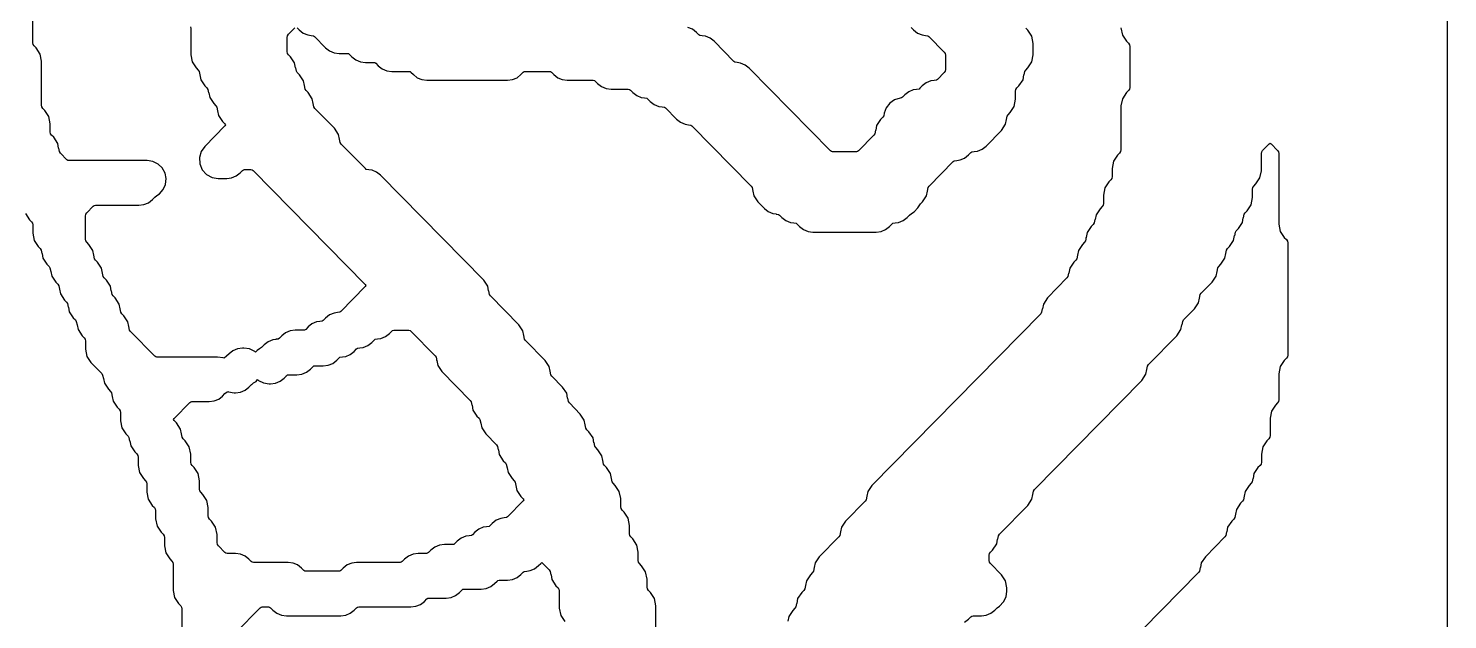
# Model space of a CAD drawing. Header units: millimetres. Extents: x 10 to 410, y 18 to 283.
# Drawn here: x 173.71 to 211.27, y 229.12 to 244.77 of the extents above; entities that cross this region are included whole.
import ezdxf

# ---------------------------------------------------------------- set-up
doc = ezdxf.new("R2010")
doc.units = ezdxf.units.MM
doc.layers.add('CUT', color=1, linetype='Continuous')

msp = doc.modelspace()

# ---------------------------------------------------------------- linework, layer by layer
at = {"layer": 'CUT'}
for points in [[(190.134, 157), (198.134, 157), (198.134, 160), (211.2679, 160), (211.2679, 280), (198.134, 280), (198.134, 283), (190.134, 283), (190.134, 280), (169.134, 280), (169.134, 283), (161.134, 283), (161.134, 280), (148, 280), (148, 160), (161.134, 160), (161.134, 157), (169.134, 157), (169.134, 160), (190.134, 160)], [(182.2312, 236.136), (182.3353, 236.217), (182.3974, 236.2802), (182.4223, 236.2996), (182.4866, 236.3082), (182.4864, 236.3096), (182.574, 236.3212), (182.6957, 236.3722), (182.7998, 236.4533), (182.8618, 236.5165), (182.8868, 236.5359), (182.951, 236.5445), (182.9508, 236.5458), (183.0384, 236.5575), (183.1601, 236.6085), (183.2642, 236.6896), (183.3262, 236.7527), (183.3512, 236.7722), (183.3826, 236.7764), (183.7808, 236.7764), (183.8122, 236.7722), (183.8371, 236.7527), (184.4764, 236.1022), (184.5017, 236.0639), (184.52, 235.971), (184.5232, 235.9717), (184.5478, 235.8465), (184.6539, 235.6853), (185.4053, 234.9208), (185.4306, 234.8824), (185.4488, 234.7896), (185.452, 234.7902), (185.4767, 234.665), (185.5828, 234.5039), (185.6375, 234.4482), (185.6628, 234.4099), (185.681, 234.317), (185.6843, 234.3177), (185.7089, 234.1924), (185.815, 234.0313), (186.102, 233.7394), (186.1272, 233.701), (186.1455, 233.6082), (186.1487, 233.6088), (186.1733, 233.4836), (186.2795, 233.3225), (186.3342, 233.2668), (186.3594, 233.2284), (186.3777, 233.1356), (186.3809, 233.1362), (186.4055, 233.011), (186.5117, 232.8499), (186.5664, 232.7942), (186.5917, 232.7559), (186.6099, 232.663), (186.6131, 232.6636), (186.6378, 232.5384), (186.7439, 232.3773), (186.8055, 232.3147), (186.8253, 232.2869), (186.8055, 232.2592), (186.3915, 231.838), (186.3666, 231.8185), (186.3023, 231.81), (186.3025, 231.8086), (186.2149, 231.7969), (186.0932, 231.7459), (185.9891, 231.6648), (185.9271, 231.6017), (185.9021, 231.5822), (185.8379, 231.5737), (185.8381, 231.5723), (185.7505, 231.5606), (185.6288, 231.5096), (185.5247, 231.4285), (185.4627, 231.3654), (185.4377, 231.346), (185.3735, 231.3374), (185.3736, 231.336), (185.2861, 231.3244), (185.1644, 231.2733), (185.0603, 231.1922), (184.9982, 231.1291), (184.9732, 231.1097), (184.9419, 231.1055), (184.7202, 231.1055), (184.5894, 231.0881), (184.4677, 231.037), (184.3636, 230.956), (184.3016, 230.8928), (184.2766, 230.8734), (184.2452, 230.8692), (184.0236, 230.8692), (183.8928, 230.8518), (183.7711, 230.8008), (183.6669, 230.7197), (183.6049, 230.6565), (183.5799, 230.6371), (183.5486, 230.6329), (182.398, 230.6329), (182.2672, 230.6155), (182.1455, 230.5645), (182.0414, 230.4834), (181.9794, 230.4203), (181.9544, 230.4008), (181.923, 230.3966), (181.0604, 230.3966), (181.029, 230.4008), (181.0041, 230.4203), (180.942, 230.4834), (180.8379, 230.5645), (180.7162, 230.6155), (180.5854, 230.6329), (179.6671, 230.6329), (179.6357, 230.6371), (179.6107, 230.6565), (179.5487, 230.7197), (179.4446, 230.8008), (179.3229, 230.8518), (179.1921, 230.8692), (178.9705, 230.8692), (178.9391, 230.8734), (178.9141, 230.8928), (178.7392, 231.0708), (178.714, 231.1091), (178.7051, 231.1542), (178.7051, 231.3735), (178.6679, 231.5628), (178.5617, 231.724), (178.507, 231.7796), (178.4817, 231.818), (178.4729, 231.863), (178.4729, 232.0824), (178.4356, 232.2717), (178.3295, 232.4328), (178.2748, 232.4885), (178.2495, 232.5268), (178.2407, 232.5719), (178.2407, 232.7912), (178.2034, 232.9805), (178.0973, 233.1417), (178.0426, 233.1973), (178.0173, 233.2357), (178.0084, 233.2808), (178.0084, 233.5001), (177.9712, 233.6894), (177.8651, 233.8505), (177.8104, 233.9062), (177.7851, 233.9446), (177.7668, 234.0374), (177.7636, 234.0368), (177.739, 234.162), (177.6328, 234.3231), (177.5713, 234.3857), (177.5514, 234.4135), (177.5713, 234.4413), (177.9852, 234.8624), (178.0102, 234.8819), (178.0416, 234.8861), (178.4954, 234.8861), (178.6263, 234.9035), (178.7479, 234.9545), (178.8521, 235.0356), (178.9141, 235.0987), (178.9732, 235.1447), (178.989, 235.1544), (179.0073, 235.1454), (179.1574, 235.1224), (179.1921, 235.1224), (179.3229, 235.1398), (179.4446, 235.1908), (179.5487, 235.2719), (179.6131, 235.3374), (179.6148, 235.3397), (179.622, 235.3438), (179.6698, 235.381), (179.7368, 235.422), (179.7781, 235.4696), (179.7999, 235.4488), (179.9362, 235.3817), (180.0863, 235.3586), (180.121, 235.3586), (180.2518, 235.3761), (180.3735, 235.4271), (180.4776, 235.5082), (180.542, 235.5737), (180.5437, 235.576), (180.5509, 235.5801), (180.57, 235.5949), (180.8176, 235.5949), (180.9484, 235.6124), (181.0701, 235.6634), (181.1742, 235.7445), (181.2363, 235.8076), (181.2666, 235.8312), (181.5143, 235.8312), (181.6451, 235.8486), (181.7668, 235.8997), (181.8709, 235.9808), (181.9329, 236.0439), (181.9579, 236.0633), (182.0221, 236.0719), (182.022, 236.0733), (182.1095, 236.0849)]]:
    msp.add_lwpolyline(points, close=True, dxfattribs=at)
for points in [[(177.9996, 244.8065), (178.0084, 244.7614), (178.0084, 244.0695), (178.0457, 243.8802), (178.1518, 243.7191), (178.2065, 243.6634), (178.2318, 243.6251), (178.2501, 243.5322), (178.2533, 243.5328), (178.2779, 243.4076), (178.3841, 243.2465), (178.4387, 243.1909), (178.464, 243.1525), (178.4823, 243.0596), (178.4855, 243.0603), (178.5101, 242.9351), (178.6163, 242.7739), (178.671, 242.7183), (178.6962, 242.6799), (178.7145, 242.5871), (178.7177, 242.5877), (178.7423, 242.4625), (178.8485, 242.3014), (178.91, 242.2387), (178.9299, 242.211), (178.91, 242.1832), (178.3798, 241.6437), (178.2844, 241.5068), (178.2393, 241.3461), (178.2495, 241.1796), (178.3141, 241.0257), (178.4257, 240.9016), (178.5719, 240.8211), (178.7364, 240.7932), (178.9599, 240.7932), (179.0907, 240.8107), (179.2124, 240.8617), (179.3165, 240.9428), (179.3785, 241.0059), (179.4035, 241.0254), (179.4349, 241.0295), (179.6008, 241.0295), (179.6322, 241.0254), (179.6572, 241.0059), (182.6255, 237.9856), (182.6454, 237.9578), (182.6255, 237.9301), (181.9794, 237.2726), (181.9544, 237.2531), (181.8902, 237.2446), (181.8904, 237.2432), (181.8028, 237.2315), (181.6811, 237.1805), (181.577, 237.0994), (181.5149, 237.0363), (181.49, 237.0168), (181.4257, 237.0083), (181.4259, 237.0069), (181.3384, 236.9952), (181.2167, 236.9442), (181.1125, 236.8631), (181.0505, 236.8), (181.0202, 236.7764), (180.7725, 236.7764), (180.6417, 236.759), (180.52, 236.7079), (180.4159, 236.6268), (180.3539, 236.5637), (180.3235, 236.5401), (180.3081, 236.5401), (180.2912, 236.5378), (180.2824, 236.5381), (180.2646, 236.5357), (180.2648, 236.5343), (180.1773, 236.5227), (180.0556, 236.4716), (179.9515, 236.3906), (179.8871, 236.325), (179.8854, 236.3227), (179.8781, 236.3186), (179.8303, 236.2814), (179.7634, 236.2404), (179.722, 236.1929), (179.7003, 236.2137), (179.564, 236.2807), (179.4139, 236.3038), (179.3792, 236.3038), (179.2484, 236.2864), (179.1267, 236.2354), (179.0226, 236.1543), (178.9582, 236.0888), (178.9565, 236.0864), (178.9492, 236.0823), (178.9015, 236.0451), (178.8856, 236.0354), (178.8673, 236.0444), (178.7172, 236.0675), (177.1127, 236.0675), (177.0813, 236.0717), (177.0563, 236.0911), (176.4171, 236.7416), (176.3918, 236.78), (176.3735, 236.8729), (176.3703, 236.8722), (176.3457, 236.9974), (176.2395, 237.1586), (176.1848, 237.2142), (176.1596, 237.2526), (176.1413, 237.3454), (176.1381, 237.3448), (176.1135, 237.47), (176.0073, 237.6311), (175.9526, 237.6868), (175.9273, 237.7251), (175.9091, 237.818), (175.9059, 237.8174), (175.8812, 237.9426), (175.7751, 238.1037), (175.7204, 238.1594), (175.6951, 238.1977), (175.6769, 238.2906), (175.6737, 238.2899), (175.649, 238.4151), (175.5429, 238.5763), (175.4882, 238.6319), (175.4629, 238.6703), (175.4446, 238.7631), (175.4414, 238.7625), (175.4168, 238.8877), (175.3107, 239.0489), (175.256, 239.1045), (175.2307, 239.1429), (175.2218, 239.1879), (175.2218, 239.7994), (175.2307, 239.8445), (175.256, 239.8828), (175.4308, 240.0608), (175.4558, 240.0802), (175.4872, 240.0844), (176.6377, 240.0844), (176.7685, 240.1018), (176.8902, 240.1528), (176.9943, 240.2339), (177.0563, 240.297), (177.1154, 240.3431), (177.1824, 240.384), (177.2821, 240.4986), (177.3428, 240.6378), (177.359, 240.7888), (177.329, 240.9377), (177.2557, 241.0708), (177.1459, 241.1757), (177.0096, 241.2428), (176.8595, 241.2658), (174.7905, 241.2658), (174.7591, 241.27), (174.7342, 241.2895), (174.5593, 241.4674), (174.534, 241.5057), (174.5158, 241.5986), (174.5126, 241.598), (174.4879, 241.7232), (174.3818, 241.8843), (174.3271, 241.94), (174.3018, 241.9783), (174.293, 242.0234), (174.293, 242.2427), (174.2557, 242.432), (174.1496, 242.5932), (174.0949, 242.6488), (174.0696, 242.6872), (174.0607, 242.7322), (174.0607, 243.8967), (174.0235, 244.086), (173.9173, 244.2472), (173.8627, 244.3028), (173.8374, 244.3412), (173.8285, 244.3863), (173.8285, 245.234)], [(190.316, 228.7913), (190.316, 229.4832), (190.2788, 229.6725), (190.1726, 229.8337), (190.1179, 229.8893), (190.0927, 229.9277), (190.0838, 229.9727), (190.0838, 230.1921), (190.0466, 230.3814), (189.9404, 230.5425), (189.8857, 230.5982), (189.8604, 230.6365), (189.8516, 230.6816), (189.8516, 230.9009), (189.8143, 231.0903), (189.7082, 231.2514), (189.6535, 231.307), (189.6282, 231.3454), (189.6194, 231.3905), (189.6194, 231.6098), (189.5821, 231.7991), (189.476, 231.9602), (189.4213, 232.0159), (189.396, 232.0543), (189.3871, 232.0993), (189.3871, 232.3186), (189.3499, 232.508), (189.2438, 232.6691), (189.1891, 232.7248), (189.1638, 232.7631), (189.1455, 232.856), (189.1423, 232.8553), (189.1177, 232.9805), (189.0115, 233.1417), (188.9568, 233.1973), (188.9316, 233.2357), (188.9133, 233.3285), (188.9101, 233.3279), (188.8855, 233.4531), (188.7793, 233.6143), (188.7246, 233.6699), (188.6994, 233.7083), (188.6811, 233.8011), (188.6779, 233.8005), (188.6533, 233.9257), (188.5471, 234.0868), (188.4924, 234.1425), (188.4671, 234.1808), (188.4489, 234.2737), (188.4457, 234.2731), (188.421, 234.3983), (188.3149, 234.5594), (188.028, 234.8513), (188.0027, 234.8897), (187.9844, 234.9826), (187.9812, 234.9819), (187.9566, 235.1071), (187.8504, 235.2683), (187.5635, 235.5602), (187.5383, 235.5986), (187.52, 235.6914), (187.5168, 235.6908), (187.4922, 235.816), (187.386, 235.9771), (186.8669, 236.5054), (186.8416, 236.5437), (186.8233, 236.6366), (186.8201, 236.6359), (186.7955, 236.7611), (186.6894, 236.9223), (185.938, 237.6868), (185.9127, 237.7251), (185.8945, 237.818), (185.8913, 237.8174), (185.8666, 237.9426), (185.7605, 238.1037), (183.032, 240.88), (182.9279, 240.9611), (182.8062, 241.0121), (182.7186, 241.0238), (182.7188, 241.0252), (182.6546, 241.0337), (182.6296, 241.0532), (181.9903, 241.7037), (181.965, 241.742), (181.9468, 241.8349), (181.9435, 241.8342), (181.9189, 241.9594), (181.8128, 242.1206), (181.2936, 242.6488), (181.2684, 242.6872), (181.2501, 242.78), (181.2469, 242.7794), (181.2223, 242.9046), (181.1161, 243.0657), (181.0614, 243.1214), (181.0361, 243.1597), (181.0179, 243.2526), (181.0147, 243.252), (180.9901, 243.3772), (180.8839, 243.5383), (180.8292, 243.594), (180.8039, 243.6323), (180.7857, 243.7252), (180.7825, 243.7245), (180.7578, 243.8497), (180.6517, 244.0109), (180.597, 244.0665), (180.5717, 244.1049), (180.5628, 244.15), (180.5628, 244.5251), (180.5717, 244.5702), (180.597, 244.6086), (180.7672, 244.7817)], [(180.823, 244.7817), (180.8803, 244.7234), (180.9844, 244.6423), (181.1061, 244.5913), (181.1937, 244.5796), (181.1935, 244.5782), (181.2578, 244.5697), (181.2827, 244.5502), (181.577, 244.2508), (181.6811, 244.1697), (181.8028, 244.1187), (181.9336, 244.1013), (182.1552, 244.1013), (182.1866, 244.0971), (182.2116, 244.0776), (182.2736, 244.0145), (182.3777, 243.9334), (182.4994, 243.8824), (182.6302, 243.865), (182.8519, 243.865), (182.8833, 243.8608), (182.9083, 243.8413), (182.9703, 243.7782), (183.0744, 243.6971), (183.1961, 243.6461), (183.3269, 243.6287), (183.7808, 243.6287), (183.8122, 243.6245), (183.8371, 243.6051), (183.8992, 243.5419), (184.0033, 243.4608), (184.125, 243.4098), (184.2558, 243.3924), (186.3909, 243.3924), (186.5217, 243.4098), (186.6434, 243.4608), (186.7475, 243.5419), (186.8095, 243.6051), (186.8345, 243.6245), (186.8659, 243.6287), (187.4963, 243.6287), (187.5276, 243.6245), (187.5526, 243.6051), (187.6147, 243.5419), (187.7188, 243.4608), (187.8405, 243.4098), (187.9713, 243.3924), (188.6574, 243.3924), (188.6887, 243.3882), (188.7137, 243.3688), (188.7758, 243.3056), (188.8799, 243.2246), (189.0016, 243.1735), (189.1324, 243.1561), (189.5862, 243.1561), (189.6176, 243.1519), (189.6426, 243.1325), (189.7046, 243.0694), (189.8087, 242.9883), (189.9304, 242.9372), (190.018, 242.9256), (190.0178, 242.9242), (190.082, 242.9157), (190.107, 242.8962), (190.1691, 242.8331), (190.2732, 242.752), (190.3949, 242.701), (190.4824, 242.6893), (190.4823, 242.6879), (190.5465, 242.6794), (190.5715, 242.6599), (190.8657, 242.3605), (190.9698, 242.2794), (191.0915, 242.2284), (191.1791, 242.2167), (191.1789, 242.2153), (191.2431, 242.2068), (191.2681, 242.1873), (192.8363, 240.5917), (192.8616, 240.5533), (192.8798, 240.4605), (192.883, 240.4611), (192.9076, 240.3359), (193.0138, 240.1748), (193.1879, 239.9976), (193.292, 239.9165), (193.4137, 239.8655), (193.5013, 239.8539), (193.5011, 239.8525), (193.5653, 239.8439), (193.5903, 239.8245), (193.6523, 239.7613), (193.7564, 239.6803), (193.8781, 239.6292), (193.9657, 239.6176), (193.9655, 239.6162), (194.0298, 239.6076), (194.0547, 239.5882), (194.1168, 239.5251), (194.2209, 239.444), (194.3426, 239.3929), (194.4734, 239.3755), (196.144, 239.3755), (196.2748, 239.3929), (196.3965, 239.444), (196.5006, 239.5251), (196.5627, 239.5882), (196.5877, 239.6076), (196.6519, 239.6162), (196.6517, 239.6176), (196.7393, 239.6292), (196.861, 239.6803), (196.9651, 239.7613), (197.0271, 239.8245), (197.0803, 239.8659), (197.1529, 239.9099), (197.2511, 240.0196), (197.3167, 240.1191), (197.3714, 240.1748), (197.4775, 240.3359), (197.5022, 240.4611), (197.5054, 240.4605), (197.5236, 240.5533), (197.5489, 240.5917), (198.1882, 241.2422), (198.2132, 241.2616), (198.2774, 241.2702), (198.2772, 241.2716), (198.3648, 241.2832), (198.4865, 241.3343), (198.5906, 241.4154), (198.6526, 241.4785), (198.6776, 241.4979), (198.7419, 241.5065), (198.7417, 241.5079), (198.8292, 241.5195), (198.9509, 241.5706), (199.055, 241.6516), (199.4614, 242.0651), (199.5675, 242.2262), (199.5921, 242.3514), (199.5953, 242.3508), (199.6136, 242.4436), (199.6389, 242.482), (199.6936, 242.5376), (199.7997, 242.6988), (199.837, 242.8881), (199.837, 243.1074), (199.8458, 243.1525), (199.8711, 243.1909), (199.9258, 243.2465), (200.0319, 243.4076), (200.0566, 243.5328), (200.0598, 243.5322), (200.078, 243.6251), (200.1033, 243.6634), (200.158, 243.7191), (200.2642, 243.8802), (200.3014, 244.0695), (200.3014, 244.3693), (200.2642, 244.5586), (200.158, 244.7197), (200.1033, 244.7754)], [(197.0736, 244.7865), (197.1356, 244.7234), (197.2397, 244.6423), (197.3614, 244.5913), (197.449, 244.5796), (197.4488, 244.5782), (197.513, 244.5697), (197.538, 244.5502), (197.9451, 244.136), (197.9704, 244.0976), (197.9792, 244.0526), (197.9792, 243.6774), (197.9704, 243.6323), (197.9451, 243.594), (197.7702, 243.416), (197.7452, 243.3966), (197.681, 243.388), (197.6812, 243.3866), (197.5936, 243.375), (197.4719, 243.324), (197.3678, 243.2429), (197.3058, 243.1798), (197.2808, 243.1603), (197.2166, 243.1517), (197.2168, 243.1504), (197.1292, 243.1387), (197.0075, 243.0877), (196.9034, 243.0066), (196.8414, 242.9435), (196.8164, 242.924), (196.7831, 242.9196), (196.6346, 242.8756), (196.5067, 242.7883), (196.4116, 242.666), (196.3585, 242.5204), (196.3448, 242.4509), (196.3196, 242.4125), (196.2649, 242.3569), (196.1587, 242.1957), (196.1341, 242.0705), (196.1309, 242.0712), (196.1126, 241.9783), (196.0873, 241.94), (195.6803, 241.5257), (195.6553, 241.5063), (195.6239, 241.5021), (194.9935, 241.5021), (194.9621, 241.5063), (194.9372, 241.5257), (192.7852, 243.7154), (192.681, 243.7965), (192.5594, 243.8476), (192.4718, 243.8592), (192.472, 243.8606), (192.4077, 243.8692), (192.3828, 243.8886), (191.8563, 244.4243), (191.7522, 244.5054), (191.6305, 244.5564), (191.5429, 244.5681), (191.5431, 244.5695), (191.4789, 244.578), (191.4539, 244.5975), (191.3918, 244.6606), (191.2877, 244.7417), (191.166, 244.7927)], [(202.6236, 244.7784), (202.6608, 244.5891), (202.767, 244.4279), (202.8217, 244.3723), (202.8469, 244.3339), (202.8558, 244.2889), (202.8558, 243.2048), (202.8469, 243.1597), (202.8217, 243.1214), (202.767, 243.0657), (202.6608, 242.9046), (202.6236, 242.7153), (202.6236, 241.5508), (202.6147, 241.5057), (202.5894, 241.4674), (202.5348, 241.4117), (202.4286, 241.2506), (202.3914, 241.0613), (202.3914, 240.8419), (202.3825, 240.7969), (202.3572, 240.7585), (202.3025, 240.7029), (202.1964, 240.5417), (202.1591, 240.3524), (202.1591, 240.1331), (202.1503, 240.088), (202.125, 240.0497), (202.0703, 239.994), (201.9642, 239.8329), (201.9395, 239.7077), (201.9363, 239.7083), (201.9181, 239.6154), (201.8928, 239.5771), (201.8381, 239.5214), (201.7319, 239.3603), (201.7073, 239.2351), (201.7041, 239.2357), (201.6858, 239.1429), (201.6606, 239.1045), (201.6059, 239.0489), (201.4997, 238.8877), (201.4751, 238.7625), (201.4719, 238.7631), (201.4536, 238.6703), (201.4284, 238.6319), (201.3737, 238.5763), (201.2675, 238.4151), (201.2429, 238.2899), (201.2397, 238.2906), (201.2214, 238.1977), (201.1961, 238.1594), (200.677, 237.6311), (200.5709, 237.47), (200.5462, 237.3448), (200.543, 237.3454), (200.5248, 237.2526), (200.4995, 237.2142), (196.0326, 232.6691), (195.9265, 232.508), (195.9019, 232.3828), (195.8987, 232.3834), (195.8804, 232.2905), (195.8551, 232.2522), (195.336, 231.724), (195.2298, 231.5628), (195.2052, 231.4376), (195.202, 231.4383), (195.1837, 231.3454), (195.1585, 231.307), (194.6393, 230.7788), (194.5332, 230.6177), (194.5086, 230.4925), (194.5053, 230.4931), (194.4871, 230.4003), (194.4618, 230.3619), (194.4071, 230.3062), (194.301, 230.1451), (194.2763, 230.0199), (194.2731, 230.0205), (194.2549, 229.9277), (194.2296, 229.8893), (194.1749, 229.8337), (194.0687, 229.6725), (194.0441, 229.5473), (194.0409, 229.548), (194.0226, 229.4551), (193.9974, 229.4167), (193.9427, 229.3611), (193.8365, 229.2), (193.8119, 229.0748)], [(198.4865, 229.0473), (198.5906, 229.1284), (198.6526, 229.1916), (198.6776, 229.211), (198.709, 229.2152), (198.9307, 229.2152), (199.0615, 229.2326), (199.1832, 229.2836), (199.2873, 229.3647), (199.3493, 229.4278), (199.412, 229.4767), (199.5157, 229.5863), (199.582, 229.7219), (199.6047, 229.8711), (199.6047, 229.9558), (199.5675, 230.1451), (199.4614, 230.3062), (199.1744, 230.5982), (199.1492, 230.6365), (199.1403, 230.6816), (199.1403, 230.8205), (199.1492, 230.8656), (199.1744, 230.9039), (199.2291, 230.9596), (199.3353, 231.1207), (199.3599, 231.2459), (199.3631, 231.2453), (199.3814, 231.3381), (199.4067, 231.3765), (200.158, 232.141), (200.2642, 232.3022), (200.2888, 232.4274), (200.292, 232.4267), (200.3103, 232.5196), (200.3355, 232.5579), (203.1768, 235.449), (203.283, 235.6102), (203.3076, 235.7354), (203.3108, 235.7347), (203.3291, 235.8276), (203.3544, 235.866), (204.1057, 236.6305), (204.2119, 236.7916), (204.2365, 236.9168), (204.2397, 236.9162), (204.258, 237.009), (204.2832, 237.0474), (204.5702, 237.3393), (204.6763, 237.5005), (204.7009, 237.6257), (204.7042, 237.625), (204.7224, 237.7179), (204.7477, 237.7563), (205.0346, 238.0482), (205.1408, 238.2093), (205.1654, 238.3345), (205.1686, 238.3339), (205.1868, 238.4268), (205.2121, 238.4651), (205.2668, 238.5208), (205.373, 238.6819), (205.3976, 238.8071), (205.4008, 238.8065), (205.4191, 238.8993), (205.4443, 238.9377), (205.499, 238.9933), (205.6052, 239.1545), (205.6298, 239.2797), (205.633, 239.279), (205.6513, 239.3719), (205.6766, 239.4103), (205.7312, 239.4659), (205.8374, 239.627), (205.862, 239.7523), (205.8652, 239.7516), (205.8835, 239.8445), (205.9088, 239.8828), (205.9635, 239.9385), (206.0696, 240.0996), (206.1069, 240.289), (206.1069, 240.5083), (206.1157, 240.5533), (206.141, 240.5917), (206.1957, 240.6473), (206.3018, 240.8085), (206.3391, 240.9978), (206.3391, 241.4534), (206.3479, 241.4985), (206.3732, 241.5368), (206.5434, 241.71), (206.5713, 241.7306), (206.5992, 241.71), (206.7694, 241.5368), (206.7946, 241.4985), (206.8035, 241.4534), (206.8035, 239.5801), (206.8407, 239.3908), (206.9469, 239.2296), (207.0016, 239.174), (207.0269, 239.1356), (207.0357, 239.0905), (207.0357, 236.1162), (207.0269, 236.0711), (207.0016, 236.0328), (206.9469, 235.9771), (206.8407, 235.816), (206.8035, 235.6267), (206.8035, 234.9348), (206.7946, 234.8897), (206.7694, 234.8513), (206.7147, 234.7957), (206.6085, 234.6346), (206.5713, 234.4452), (206.5713, 233.9896), (206.5624, 233.9446), (206.5372, 233.9062), (206.4825, 233.8505), (206.3763, 233.6894), (206.3391, 233.5001), (206.3391, 233.2808), (206.3302, 233.2357), (206.3049, 233.1973), (206.2502, 233.1417), (206.1441, 232.9805), (206.1195, 232.8553), (206.1163, 232.856), (206.098, 232.7631), (206.0727, 232.7248), (206.018, 232.6691), (205.9119, 232.508), (205.8873, 232.3828), (205.884, 232.3834), (205.8658, 232.2905), (205.8405, 232.2522), (205.7858, 232.1965), (205.6797, 232.0354), (205.655, 231.9102), (205.6518, 231.9108), (205.6336, 231.818), (205.6083, 231.7796), (205.5536, 231.724), (205.4474, 231.5628), (205.4228, 231.4376), (205.4196, 231.4383), (205.4013, 231.3454), (205.3761, 231.307), (204.8569, 230.7788), (204.7508, 230.6177), (204.7262, 230.4925), (204.7229, 230.4931), (204.7047, 230.4003), (204.6794, 230.3619), (201.2535, 226.876)], [(173.6335, 239.8633), (173.7397, 239.7022), (173.7944, 239.6465), (173.8197, 239.6082), (173.8285, 239.5631), (173.8285, 239.3438), (173.8658, 239.1545), (173.9719, 238.9933), (174.0266, 238.9377), (174.0519, 238.8993), (174.0701, 238.8065), (174.0733, 238.8071), (174.098, 238.6819), (174.2041, 238.5208), (174.2588, 238.4651), (174.2841, 238.4268), (174.3024, 238.3339), (174.3056, 238.3345), (174.3302, 238.2093), (174.4363, 238.0482), (174.491, 237.9925), (174.5163, 237.9542), (174.5346, 237.8613), (174.5378, 237.862), (174.5624, 237.7368), (174.6686, 237.5756), (174.7233, 237.52), (174.7485, 237.4816), (174.7668, 237.3888), (174.77, 237.3894), (174.7946, 237.2642), (174.9008, 237.103), (174.9555, 237.0474), (174.9807, 237.009), (174.999, 236.9162), (175.0022, 236.9168), (175.0268, 236.7916), (175.133, 236.6305), (175.1877, 236.5748), (175.213, 236.5365), (175.2218, 236.4914), (175.2218, 236.2721), (175.2591, 236.0827), (175.3652, 235.9216), (175.6521, 235.6297), (175.6774, 235.5913), (175.6957, 235.4985), (175.6989, 235.4991), (175.7235, 235.3739), (175.8297, 235.2127), (175.8843, 235.1571), (175.9096, 235.1187), (175.9279, 235.0259), (175.9311, 235.0265), (175.9557, 234.9013), (176.0619, 234.7402), (176.1166, 234.6845), (176.1418, 234.6462), (176.1507, 234.6011), (176.1507, 234.3818), (176.1879, 234.1924), (176.2941, 234.0313), (176.3488, 233.9757), (176.3741, 233.9373), (176.3923, 233.8444), (176.3955, 233.8451), (176.4202, 233.7199), (176.5263, 233.5587), (176.581, 233.5031), (176.6063, 233.4647), (176.6151, 233.4197), (176.6151, 233.2003), (176.6524, 233.011), (176.7585, 232.8499), (176.8132, 232.7942), (176.8385, 232.7559), (176.8474, 232.7108), (176.8474, 232.4915), (176.8846, 232.3022), (176.9907, 232.141), (177.0454, 232.0854), (177.0707, 232.047), (177.0796, 232.0019), (177.0796, 231.7826), (177.1168, 231.5933), (177.223, 231.4322), (177.2777, 231.3765), (177.3029, 231.3381), (177.3118, 231.2931), (177.3118, 231.0738), (177.349, 230.8844), (177.4552, 230.7233), (177.5099, 230.6676), (177.5351, 230.6293), (177.544, 230.5842), (177.544, 229.8923), (177.5812, 229.703), (177.6874, 229.5419), (177.7421, 229.4862), (177.7674, 229.4479), (177.7762, 229.4028), (177.7762, 228.4746)], [(179.2037, 228.7773), (179.843, 229.4278), (179.8679, 229.4473), (179.8993, 229.4515), (180.0653, 229.4515), (180.0967, 229.4473), (180.1216, 229.4278), (180.1837, 229.3647), (180.2878, 229.2836), (180.4095, 229.2326), (180.5403, 229.2152), (181.9787, 229.2152), (182.1095, 229.2326), (182.2312, 229.2836), (182.3353, 229.3647), (182.3974, 229.4278), (182.4223, 229.4473), (182.4537, 229.4515), (183.8365, 229.4515), (183.9673, 229.4689), (184.089, 229.5199), (184.1931, 229.601), (184.2551, 229.6641), (184.2801, 229.6836), (184.3115, 229.6878), (184.7653, 229.6878), (184.8961, 229.7052), (185.0178, 229.7562), (185.122, 229.8373), (185.184, 229.9004), (185.209, 229.9199), (185.2403, 229.9241), (185.6942, 229.9241), (185.825, 229.9415), (185.9467, 229.9925), (186.0508, 230.0736), (186.1129, 230.1367), (186.1378, 230.1562), (186.1692, 230.1603), (186.3909, 230.1603), (186.5217, 230.1778), (186.6434, 230.2288), (186.7475, 230.3099), (186.8095, 230.373), (186.8345, 230.3924), (186.8987, 230.401), (186.8985, 230.4024), (186.9861, 230.414), (187.1078, 230.4651), (187.2119, 230.5462), (187.2693, 230.6045), (187.2972, 230.6251), (187.3251, 230.6045), (187.4953, 230.4314), (187.5205, 230.393), (187.5388, 230.3001), (187.542, 230.3008), (187.5666, 230.1756), (187.6728, 230.0144), (187.7275, 229.9588), (187.7528, 229.9204), (187.7616, 229.8754), (187.7616, 229.4198), (187.7988, 229.2304), (187.905, 229.0693)]]:
    msp.add_lwpolyline(points, dxfattribs=at)

doc.saveas('drawing.dxf')
